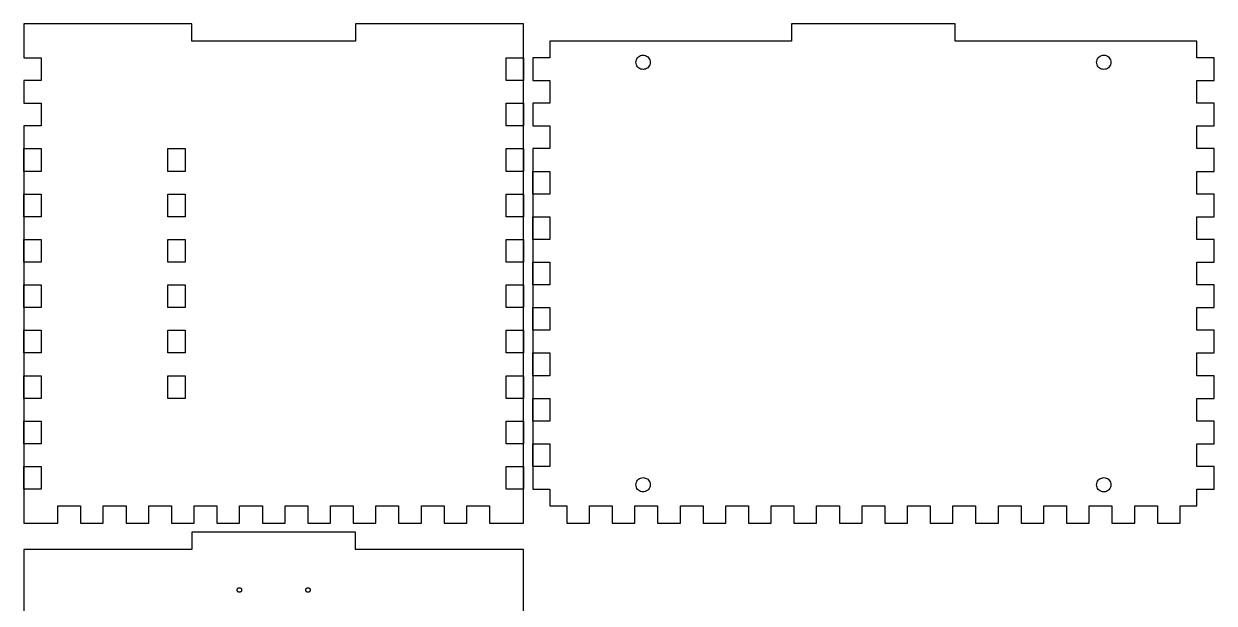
# Model space of a CAD drawing. Header units: metres. Extents: x -55 to 408, y -340 to 55.
# Drawn here: x -55 to 207, y -72.6 to 55 of the extents above; entities that cross this region are included whole.
import ezdxf

# ---------------------------------------------------------------- set-up
doc = ezdxf.new("R2010")
doc.units = ezdxf.units.M

msp = doc.modelspace()

# ---------------------------------------------------------------- linework, layer by layer
for p, q in [((-18, 55), (-55, 55)), ((-55, 55), (-55, 47.5)), ((-18, 51.2), (-18, 55)), ((55, 55), (18, 55)), ((18, 55), (18, 51.2)), ((55, -55), (55, 55)), ((150, 55), (114, 55)), ((114, 55), (114, 51.2)), ((150, 51.2), (150, 55)), ((18, 51.2), (-18, 51.2)), ((114, 51.2), (60.8, 51.2)), ((60.8, 51.2), (60.8, 47.5)), ((203.2, 51.2), (150, 51.2)), ((203.2, 47.5), (203.2, 51.2)), ((-55, 47.5), (-51.2, 47.5)), ((-51.2, 47.5), (-51.2, 42.5)), ((51.2, 42.5), (51.2, 47.5)), ((51.2, 47.5), (55, 47.5)), ((55, 47.5), (55, 42.5)), ((60.8, 47.5), (57, 47.5)), ((57, 47.5), (57, 42.5)), ((79.82, 47.0621), (79.936, 47.311)), ((79.936, 47.311), (80.0935, 47.5358)), ((80.0935, 47.5358), (80.2876, 47.73)), ((80.2876, 47.73), (80.5125, 47.8875)), ((80.5125, 47.8875), (80.7613, 48.0035)), ((80.7613, 48.0035), (81.0265, 48.0745)), ((81.0265, 48.0745), (81.3, 48.0984)), ((81.3, 48.0984), (81.5735, 48.0745)), ((81.5735, 48.0745), (81.8387, 48.0035)), ((81.8387, 48.0035), (82.0875, 47.8875)), ((82.0875, 47.8875), (82.3124, 47.73)), ((82.3124, 47.73), (82.5065, 47.5358)), ((82.5065, 47.5358), (82.664, 47.311)), ((82.664, 47.311), (82.78, 47.0621)), ((181.22, 47.0621), (181.336, 47.311)), ((181.336, 47.311), (181.493, 47.5358)), ((181.493, 47.5358), (181.688, 47.73)), ((181.688, 47.73), (181.912, 47.8875)), ((181.912, 47.8875), (182.161, 48.0035)), ((182.161, 48.0035), (182.426, 48.0745)), ((182.426, 48.0745), (182.7, 48.0984)), ((182.7, 48.0984), (182.973, 48.0745)), ((182.973, 48.0745), (183.239, 48.0035)), ((183.239, 48.0035), (183.487, 47.8875)), ((183.487, 47.8875), (183.712, 47.73)), ((183.712, 47.73), (183.907, 47.5358)), ((183.907, 47.5358), (184.064, 47.311)), ((184.064, 47.311), (184.18, 47.0621)), ((207, 47.5), (203.2, 47.5)), ((207, 42.5), (207, 47.5)), ((79.725, 46.5235), (79.7489, 46.797)), ((79.7489, 46.25), (79.725, 46.5235)), ((79.7489, 46.797), (79.82, 47.0621)), ((79.82, 45.9848), (79.7489, 46.25)), ((79.936, 45.736), (79.82, 45.9848)), ((80.0935, 45.5111), (79.936, 45.736)), ((80.2876, 45.3169), (80.0935, 45.5111)), ((80.5125, 45.1595), (80.2876, 45.3169)), ((80.7613, 45.0434), (80.5125, 45.1595)), ((81.0265, 44.9724), (80.7613, 45.0434)), ((81.3, 44.9485), (81.0265, 44.9724)), ((81.5735, 44.9724), (81.3, 44.9485)), ((81.8387, 45.0434), (81.5735, 44.9724)), ((82.0875, 45.1595), (81.8387, 45.0434)), ((82.3124, 45.3169), (82.0875, 45.1595)), ((82.5065, 45.5111), (82.3124, 45.3169)), ((82.664, 45.736), (82.5065, 45.5111)), ((82.78, 45.9848), (82.664, 45.736)), ((82.78, 47.0621), (82.8511, 46.797)), ((82.8511, 46.25), (82.78, 45.9848)), ((82.8511, 46.797), (82.875, 46.5235)), ((82.875, 46.5235), (82.8511, 46.25)), ((181.125, 46.5235), (181.149, 46.797)), ((181.149, 46.25), (181.125, 46.5235)), ((181.149, 46.797), (181.22, 47.0621)), ((181.22, 45.9848), (181.149, 46.25)), ((181.336, 45.736), (181.22, 45.9848)), ((181.493, 45.5111), (181.336, 45.736)), ((181.688, 45.3169), (181.493, 45.5111)), ((181.912, 45.1595), (181.688, 45.3169)), ((182.161, 45.0434), (181.912, 45.1595)), ((182.426, 44.9724), (182.161, 45.0434)), ((182.7, 44.9485), (182.426, 44.9724)), ((182.973, 44.9724), (182.7, 44.9485)), ((183.239, 45.0434), (182.973, 44.9724)), ((183.487, 45.1595), (183.239, 45.0434)), ((183.712, 45.3169), (183.487, 45.1595)), ((183.907, 45.5111), (183.712, 45.3169)), ((184.064, 45.736), (183.907, 45.5111)), ((184.18, 45.9848), (184.064, 45.736)), ((184.18, 47.0621), (184.251, 46.797)), ((184.251, 46.25), (184.18, 45.9848)), ((184.251, 46.797), (184.275, 46.5235)), ((184.275, 46.5235), (184.251, 46.25)), ((-51.2, 42.5), (-55, 42.5)), ((-55, 42.5), (-55, 37.5)), ((55, 42.5), (51.2, 42.5)), ((57, 42.5), (60.8, 42.5)), ((60.8, 42.5), (60.8, 37.5)), ((203.2, 37.5), (203.2, 42.5)), ((203.2, 42.5), (207, 42.5)), ((-55, 37.5), (-51.2, 37.5)), ((-51.2, 37.5), (-51.2, 32.5)), ((51.2, 32.5), (51.2, 37.5)), ((51.2, 37.5), (55, 37.5)), ((55, 37.5), (55, 32.5)), ((60.8, 37.5), (57, 37.5)), ((57, 37.5), (57, 32.5)), ((207, 37.5), (203.2, 37.5)), ((207, 32.5), (207, 37.5)), ((-51.2, 32.5), (-55, 32.5)), ((-55, 32.5), (-55, -55)), ((55, 32.5), (51.2, 32.5)), ((57, 32.5), (60.8, 32.5)), ((60.8, 32.5), (60.8, 27.5)), ((203.2, 27.5), (203.2, 32.5)), ((203.2, 32.5), (207, 32.5)), ((-55, 22.5), (-55, 27.5)), ((-55, 27.5), (-51.2, 27.5)), ((-51.2, 27.5), (-51.2, 22.5)), ((-23.3, 22.5), (-23.3, 27.5)), ((-23.3, 27.5), (-19.5, 27.5)), ((-19.5, 27.5), (-19.5, 22.5)), ((51.2, 22.5), (51.2, 27.5)), ((51.2, 27.5), (55, 27.5)), ((55, 27.5), (55, 22.5)), ((60.8, 27.5), (57, 27.5)), ((57, 27.5), (57, -47.5)), ((207, 27.5), (203.2, 27.5)), ((207, 22.5), (207, 27.5)), ((-51.2, 22.5), (-55, 22.5)), ((-19.5, 22.5), (-23.3, 22.5)), ((55, 22.5), (51.2, 22.5)), ((57, 17.5), (57, 22.5)), ((57, 22.5), (60.8, 22.5)), ((60.8, 22.5), (60.8, 17.5)), ((203.2, 17.5), (203.2, 22.5)), ((203.2, 22.5), (207, 22.5)), ((-55, 12.5), (-55, 17.5)), ((-55, 17.5), (-51.2, 17.5)), ((-51.2, 17.5), (-51.2, 12.5)), ((-23.3, 12.5), (-23.3, 17.5)), ((-23.3, 17.5), (-19.5, 17.5)), ((-19.5, 17.5), (-19.5, 12.5)), ((51.2, 12.5), (51.2, 17.5)), ((51.2, 17.5), (55, 17.5)), ((55, 17.5), (55, 12.5)), ((60.8, 17.5), (57, 17.5)), ((207, 17.5), (203.2, 17.5)), ((207, 12.5), (207, 17.5)), ((-51.2, 12.5), (-55, 12.5)), ((-19.5, 12.5), (-23.3, 12.5)), ((55, 12.5), (51.2, 12.5)), ((57, 7.5), (57, 12.5)), ((57, 12.5), (60.8, 12.5)), ((60.8, 12.5), (60.8, 7.5)), ((203.2, 7.5), (203.2, 12.5)), ((203.2, 12.5), (207, 12.5)), ((-55, 2.5), (-55, 7.5)), ((-55, 7.5), (-51.2, 7.5)), ((-51.2, 7.5), (-51.2, 2.5)), ((-23.3, 7.5), (-19.5, 7.5)), ((-23.3, 2.49998), (-23.3, 7.5)), ((-19.5, 7.5), (-19.5, 2.5)), ((51.2, 2.5), (51.2, 7.5)), ((51.2, 7.5), (55, 7.5)), ((55, 7.5), (55, 2.5)), ((60.8, 7.5), (57, 7.5)), ((207, 7.5), (203.2, 7.5)), ((207, 2.5), (207, 7.5)), ((-51.2, 2.5), (-55, 2.5)), ((-19.5, 2.5), (-23.3, 2.49998)), ((55, 2.5), (51.2, 2.5)), ((57, -2.5), (57, 2.5)), ((57, 2.5), (60.8, 2.5)), ((60.8, 2.5), (60.8, -2.5)), ((203.2, -2.5), (203.2, 2.5)), ((203.2, 2.5), (207, 2.5)), ((-55, -7.5), (-55, -2.5)), ((-55, -2.5), (-51.2, -2.5)), ((-51.2, -2.5), (-51.2, -7.5)), ((-23.3, -2.5), (-19.5, -2.49998)), ((-23.3, -7.5), (-23.3, -2.5)), ((-19.5, -2.49998), (-19.5, -7.5)), ((51.2, -7.5), (51.2, -2.5)), ((51.2, -2.5), (55, -2.5)), ((55, -2.5), (55, -7.5)), ((60.8, -2.5), (57, -2.5)), ((207, -2.5), (203.2, -2.5)), ((207, -7.5), (207, -2.5)), ((-51.2, -7.5), (-55, -7.5)), ((-19.5, -7.5), (-23.3, -7.5)), ((55, -7.5), (51.2, -7.5)), ((57, -12.5), (57, -7.5)), ((57, -7.5), (60.8, -7.5)), ((60.8, -7.5), (60.8, -12.5)), ((203.2, -12.5), (203.2, -7.5)), ((203.2, -7.5), (207, -7.5)), ((-55, -17.5), (-55, -12.5)), ((-55, -12.5), (-51.2, -12.5)), ((-51.2, -12.5), (-51.2, -17.5)), ((-23.3, -17.5), (-23.3, -12.5)), ((-23.3, -12.5), (-19.5, -12.5)), ((-19.5, -12.5), (-19.5, -17.5)), ((51.2, -17.5), (51.2, -12.5)), ((51.2, -12.5), (55, -12.5)), ((55, -12.5), (55, -17.5)), ((60.8, -12.5), (57, -12.5)), ((207, -12.5), (203.2, -12.5)), ((207, -17.5), (207, -12.5)), ((-51.2, -17.5), (-55, -17.5)), ((-19.5, -17.5), (-23.3, -17.5)), ((55, -17.5), (51.2, -17.5)), ((57, -22.5), (57, -17.5)), ((57, -17.5), (60.8, -17.5)), ((60.8, -17.5), (60.8, -22.5)), ((203.2, -22.5), (203.2, -17.5)), ((203.2, -17.5), (207, -17.5)), ((-55, -27.5), (-55, -22.5)), ((-55, -22.5), (-51.2, -22.5)), ((-51.2, -22.5), (-51.2, -27.5)), ((-23.3, -27.5), (-23.3, -22.5)), ((-23.3, -22.5), (-19.5, -22.5)), ((-19.5, -22.5), (-19.5, -27.5)), ((51.2, -27.5), (51.2, -22.5)), ((51.2, -22.5), (55, -22.5)), ((55, -22.5), (55, -27.5)), ((60.8, -22.5), (57, -22.5)), ((207, -22.5), (203.2, -22.5)), ((207, -27.5), (207, -22.5)), ((-51.2, -27.5), (-55, -27.5)), ((-19.5, -27.5), (-23.3, -27.5)), ((55, -27.5), (51.2, -27.5)), ((57, -32.5), (57, -27.5)), ((57, -27.5), (60.8, -27.5)), ((60.8, -27.5), (60.8, -32.5)), ((203.2, -32.5), (203.2, -27.5)), ((203.2, -27.5), (207, -27.5)), ((-55, -37.5), (-55, -32.5)), ((-55, -32.5), (-51.2, -32.5)), ((-51.2, -32.5), (-51.2, -37.5)), ((51.2, -37.5), (51.2, -32.5)), ((51.2, -32.5), (55, -32.5)), ((55, -32.5), (55, -37.5)), ((60.8, -32.5), (57, -32.5)), ((207, -32.5), (203.2, -32.5)), ((207, -37.5), (207, -32.5)), ((-51.2, -37.5), (-55, -37.5)), ((55, -37.5), (51.2, -37.5)), ((57, -42.5), (57, -37.5)), ((57, -37.5), (60.8, -37.5)), ((60.8, -37.5), (60.8, -42.5)), ((203.2, -42.5), (203.2, -37.5)), ((203.2, -37.5), (207, -37.5)), ((-55, -47.5), (-55, -42.5)), ((-55, -42.5), (-51.2, -42.5)), ((-51.2, -42.5), (-51.2, -47.5)), ((51.2, -47.5), (51.2, -42.5)), ((51.2, -42.5), (55, -42.5)), ((55, -42.5), (55, -47.5)), ((60.8, -42.5), (57, -42.5)), ((207, -42.5), (203.2, -42.5)), ((207, -47.5), (207, -42.5)), ((79.725, -46.5235), (79.7489, -46.25)), ((79.7489, -46.797), (79.725, -46.5235)), ((79.7489, -46.25), (79.82, -45.9848)), ((79.82, -47.0621), (79.7489, -46.797)), ((79.82, -45.9848), (79.936, -45.736)), ((79.936, -47.311), (79.82, -47.0621)), ((79.936, -45.736), (80.0935, -45.5111)), ((80.0935, -45.5111), (80.2876, -45.3169)), ((80.2876, -45.3169), (80.5125, -45.1595)), ((80.5125, -45.1595), (80.7613, -45.0435)), ((80.7613, -45.0435), (81.0265, -44.9724)), ((81.0265, -44.9724), (81.3, -44.9485)), ((81.3, -44.9485), (81.5735, -44.9724)), ((81.5735, -44.9724), (81.8387, -45.0435)), ((81.8387, -45.0435), (82.0875, -45.1595)), ((82.0875, -45.1595), (82.3124, -45.3169)), ((82.3124, -45.3169), (82.5065, -45.5111)), ((82.5065, -45.5111), (82.664, -45.736)), ((82.664, -45.736), (82.78, -45.9848)), ((82.78, -47.0621), (82.664, -47.311)), ((82.78, -45.9848), (82.8511, -46.25)), ((82.8511, -46.797), (82.78, -47.0621)), ((82.8511, -46.25), (82.875, -46.5235)), ((82.875, -46.5235), (82.8511, -46.797)), ((181.125, -46.5235), (181.149, -46.25)), ((181.149, -46.797), (181.125, -46.5235)), ((181.149, -46.25), (181.22, -45.9848)), ((181.22, -47.0621), (181.149, -46.797)), ((181.22, -45.9848), (181.336, -45.736)), ((181.336, -47.311), (181.22, -47.0621)), ((181.336, -45.736), (181.493, -45.5111)), ((181.493, -45.5111), (181.688, -45.3169)), ((181.688, -45.3169), (181.913, -45.1595)), ((181.913, -45.1595), (182.161, -45.0435)), ((182.161, -45.0435), (182.427, -44.9724)), ((182.427, -44.9724), (182.7, -44.9485)), ((182.7, -44.9485), (182.973, -44.9724)), ((182.973, -44.9724), (183.239, -45.0435)), ((183.239, -45.0435), (183.487, -45.1595)), ((183.487, -45.1595), (183.712, -45.3169)), ((183.712, -45.3169), (183.907, -45.5111)), ((183.907, -45.5111), (184.064, -45.736)), ((184.064, -45.736), (184.18, -45.9848)), ((184.18, -47.0621), (184.064, -47.311)), ((184.18, -45.9848), (184.251, -46.25)), ((184.251, -46.797), (184.18, -47.0621)), ((184.251, -46.25), (184.275, -46.5235)), ((184.275, -46.5235), (184.251, -46.797)), ((-51.2, -47.5), (-55, -47.5)), ((55, -47.5), (51.2, -47.5)), ((57, -47.5), (60.8, -47.5)), ((60.8, -47.5), (60.8, -51.2)), ((80.0935, -47.5359), (79.936, -47.311)), ((80.2876, -47.73), (80.0935, -47.5359)), ((80.5125, -47.8875), (80.2876, -47.73)), ((80.7613, -48.0035), (80.5125, -47.8875)), ((81.0265, -48.0745), (80.7613, -48.0035)), ((81.3, -48.0985), (81.0265, -48.0745)), ((81.5735, -48.0745), (81.3, -48.0985)), ((81.8387, -48.0035), (81.5735, -48.0745)), ((82.0875, -47.8875), (81.8387, -48.0035)), ((82.3124, -47.73), (82.0875, -47.8875)), ((82.5065, -47.5359), (82.3124, -47.73)), ((82.664, -47.311), (82.5065, -47.5359)), ((181.493, -47.5359), (181.336, -47.311)), ((181.688, -47.73), (181.493, -47.5359)), ((181.913, -47.8875), (181.688, -47.73)), ((182.161, -48.0035), (181.913, -47.8875)), ((182.427, -48.0745), (182.161, -48.0035)), ((182.7, -48.0985), (182.427, -48.0745)), ((182.973, -48.0745), (182.7, -48.0985)), ((183.239, -48.0035), (182.973, -48.0745)), ((183.487, -47.8875), (183.239, -48.0035)), ((183.712, -47.73), (183.487, -47.8875)), ((183.907, -47.5359), (183.712, -47.73)), ((184.064, -47.311), (183.907, -47.5359)), ((203.2, -51.2), (203.2, -47.5)), ((203.2, -47.5), (207, -47.5)), ((-47.5, -51.2), (-42.5, -51.2)), ((-47.5, -55), (-47.5, -51.2)), ((-42.5, -51.2), (-42.5, -55)), ((-37.5, -55), (-37.5, -51.2)), ((-37.5, -51.2), (-32.5, -51.2)), ((-32.5, -51.2), (-32.5, -55)), ((-27.5, -55), (-27.5, -51.2)), ((-27.5, -51.2), (-22.5, -51.2)), ((-22.5, -51.2), (-22.5, -55)), ((-17.5, -55), (-17.5, -51.2)), ((-17.5, -51.2), (-12.5, -51.2)), ((-12.5, -51.2), (-12.5, -55)), ((-7.5, -55), (-7.5, -51.2)), ((-7.5, -51.2), (-2.5, -51.2)), ((-2.5, -51.2), (-2.5, -55)), ((2.5, -55), (2.5, -51.2)), ((2.5, -51.2), (7.5, -51.2)), ((7.5, -51.2), (7.5, -55)), ((12.5, -55), (12.5, -51.2)), ((12.5, -51.2), (17.5, -51.2)), ((17.5, -51.2), (17.5, -55)), ((22.5, -55), (22.5, -51.2)), ((22.5, -51.2), (27.5, -51.2)), ((27.5, -51.2), (27.5, -55)), ((32.5, -55), (32.5, -51.2)), ((32.5, -51.2), (37.5, -51.2)), ((37.5, -51.2), (37.5, -55)), ((42.5, -55), (42.5, -51.2)), ((42.5, -51.2), (47.5, -51.2)), ((47.5, -51.2), (47.5, -55)), ((60.8, -51.2), (64.5, -51.2)), ((64.5, -51.2), (64.5, -55)), ((69.5, -55), (69.5, -51.2)), ((69.5, -51.2), (74.5, -51.2)), ((74.5, -51.2), (74.5, -55)), ((79.5, -55), (79.5, -51.2)), ((79.5, -51.2), (84.5, -51.2)), ((84.5, -51.2), (84.5, -55)), ((89.5, -55), (89.5, -51.2)), ((89.5, -51.2), (94.5, -51.2)), ((94.5, -51.2), (94.5, -55)), ((99.5, -55), (99.5, -51.2)), ((99.5, -51.2), (104.5, -51.2)), ((104.5, -51.2), (104.5, -55)), ((109.5, -55), (109.5, -51.2)), ((109.5, -51.2), (114.5, -51.2)), ((114.5, -51.2), (114.5, -55)), ((119.5, -55), (119.5, -51.2)), ((119.5, -51.2), (124.5, -51.2)), ((124.5, -51.2), (124.5, -55)), ((129.5, -55), (129.5, -51.2)), ((129.5, -51.2), (134.5, -51.2)), ((134.5, -51.2), (134.5, -55)), ((139.5, -55), (139.5, -51.2)), ((139.5, -51.2), (144.5, -51.2)), ((144.5, -51.2), (144.5, -55)), ((149.5, -55), (149.5, -51.2)), ((149.5, -51.2), (154.5, -51.2)), ((154.5, -51.2), (154.5, -55)), ((159.5, -55), (159.5, -51.2)), ((159.5, -51.2), (164.5, -51.2)), ((164.5, -51.2), (164.5, -55)), ((169.5, -55), (169.5, -51.2)), ((169.5, -51.2), (174.5, -51.2)), ((174.5, -51.2), (174.5, -55)), ((179.5, -55), (179.5, -51.2)), ((179.5, -51.2), (184.5, -51.2)), ((184.5, -51.2), (184.5, -55)), ((189.5, -55), (189.5, -51.2)), ((189.5, -51.2), (194.5, -51.2)), ((194.5, -51.2), (194.5, -55)), ((199.5, -55), (199.5, -51.2)), ((199.5, -51.2), (203.2, -51.2)), ((-55, -55), (-47.5, -55)), ((-42.5, -55), (-37.5, -55)), ((-32.5, -55), (-27.5, -55)), ((-22.5, -55), (-17.5, -55)), ((-12.5, -55), (-7.5, -55)), ((-2.5, -55), (2.5, -55)), ((7.5, -55), (12.5, -55)), ((17.5, -55), (22.5, -55)), ((27.5, -55), (32.5, -55)), ((37.5, -55), (42.5, -55)), ((47.5, -55), (55, -55)), ((64.5, -55), (69.5, -55)), ((74.5, -55), (79.5, -55)), ((84.5, -55), (89.5, -55)), ((94.5, -55), (99.5, -55)), ((104.5, -55), (109.5, -55)), ((114.5, -55), (119.5, -55)), ((124.5, -55), (129.5, -55)), ((134.5, -55), (139.5, -55)), ((144.5, -55), (149.5, -55)), ((154.5, -55), (159.5, -55)), ((164.5, -55), (169.5, -55)), ((174.5, -55), (179.5, -55)), ((184.5, -55), (189.5, -55)), ((194.5, -55), (199.5, -55)), ((18, -57), (-18, -57)), ((-18, -57), (-18, -60.8)), ((18, -60.8), (18, -57)), ((-18, -60.8), (-55, -60.8)), ((-55, -60.8), (-55, -203.2)), ((55, -60.8), (18, -60.8)), ((55, -114), (55, -60.8)), ((-8.04997, -69.7), (-8.04237, -69.6132)), ((-8.04237, -69.7868), (-8.04997, -69.7)), ((-8.04237, -69.6132), (-8.01982, -69.529)), ((-8.01982, -69.871), (-8.04237, -69.7868)), ((-8.01982, -69.529), (-7.98299, -69.45)), ((-7.98299, -69.95), (-8.01982, -69.871)), ((-7.98299, -69.45), (-7.933, -69.3786)), ((-7.933, -70.0214), (-7.98299, -69.95)), ((-7.933, -69.3786), (-7.87137, -69.317)), ((-7.87137, -70.083), (-7.933, -70.0214)), ((-7.87137, -69.317), (-7.79997, -69.267)), ((-7.79997, -70.133), (-7.87137, -70.083)), ((-7.79997, -69.267), (-7.72099, -69.2302)), ((-7.72099, -70.1699), (-7.79997, -70.133)), ((-7.72099, -69.2302), (-7.6368, -69.2076)), ((-7.6368, -70.1924), (-7.72099, -70.1699)), ((-7.6368, -69.2076), (-7.54997, -69.2)), ((-7.54997, -70.2), (-7.6368, -70.1924)), ((-7.54997, -69.2), (-7.46315, -69.2076)), ((-7.46315, -70.1924), (-7.54997, -70.2)), ((-7.46315, -69.2076), (-7.37897, -69.2302)), ((-7.37897, -70.1699), (-7.46315, -70.1924)), ((-7.37897, -69.2302), (-7.29997, -69.267)), ((-7.29997, -70.133), (-7.37897, -70.1699)), ((-7.29997, -69.267), (-7.22858, -69.317)), ((-7.22858, -70.083), (-7.29997, -70.133)), ((-7.22858, -69.317), (-7.16696, -69.3786)), ((-7.16696, -70.0214), (-7.22858, -70.083)), ((-7.16696, -69.3786), (-7.11696, -69.45)), ((-7.11696, -69.95), (-7.16696, -70.0214)), ((-7.11696, -69.45), (-7.08012, -69.529)), ((-7.08012, -69.871), (-7.11696, -69.95)), ((-7.08012, -69.529), (-7.05757, -69.6132)), ((-7.05757, -69.7868), (-7.08012, -69.871)), ((-7.05757, -69.6132), (-7.04997, -69.7)), ((-7.04997, -69.7), (-7.05757, -69.7868)), ((7.04999, -69.7), (7.05759, -69.6132)), ((7.05759, -69.7868), (7.04999, -69.7)), ((7.05759, -69.6132), (7.08014, -69.529)), ((7.08014, -69.871), (7.05759, -69.7868)), ((7.08014, -69.529), (7.11697, -69.45)), ((7.11697, -69.95), (7.08014, -69.871)), ((7.11697, -69.45), (7.16698, -69.3786)), ((7.16698, -70.0214), (7.11697, -69.95)), ((7.16698, -69.3786), (7.22859, -69.317)), ((7.22859, -70.083), (7.16698, -70.0214)), ((7.22859, -69.317), (7.29999, -69.267)), ((7.29999, -70.133), (7.22859, -70.083)), ((7.29999, -69.267), (7.37898, -69.2302)), ((7.37898, -70.1699), (7.29999, -70.133)), ((7.37898, -69.2302), (7.46317, -69.2076)), ((7.46317, -70.1924), (7.37898, -70.1699)), ((7.46317, -69.2076), (7.54999, -69.2)), ((7.54999, -70.2), (7.46317, -70.1924)), ((7.54999, -69.2), (7.63681, -69.2076)), ((7.63681, -70.1924), (7.54999, -70.2)), ((7.63681, -69.2076), (7.72101, -69.2302)), ((7.72101, -70.1699), (7.63681, -70.1924)), ((7.72101, -69.2302), (7.79999, -69.267)), ((7.79999, -70.133), (7.72101, -70.1699)), ((7.79999, -69.267), (7.87138, -69.317)), ((7.87138, -70.083), (7.79999, -70.133)), ((7.87138, -69.317), (7.93301, -69.3786)), ((7.93301, -70.0214), (7.87138, -70.083)), ((7.93301, -69.3786), (7.983, -69.45)), ((7.983, -69.95), (7.93301, -70.0214)), ((7.983, -69.45), (8.01984, -69.529)), ((8.01984, -69.871), (7.983, -69.95)), ((8.01984, -69.529), (8.04239, -69.6132)), ((8.04239, -69.7868), (8.01984, -69.871)), ((8.04239, -69.6132), (8.04999, -69.7)), ((8.04999, -69.7), (8.04239, -69.7868))]:
    msp.add_line(p, q)

doc.saveas('drawing.dxf')
